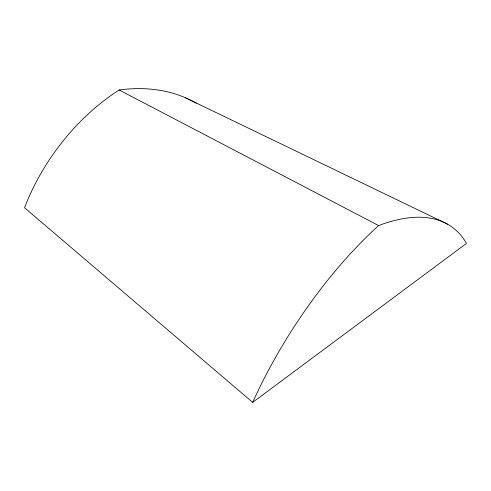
<?xml version="1.0" encoding="UTF-8"?>
<svg xmlns="http://www.w3.org/2000/svg" width="491" height="491" viewBox="0 0 491 491"><rect width="100%" height="100%" fill="white"/><g stroke="black" fill="none" stroke-linecap="round" stroke-linejoin="round"><path stroke-width="0.74" d="M252.681 402.375L466.45 243.444A264.354 111.893 -54.3 0 0 378.629 225.572L119.147 89.982A176.054 121.099 -54.5 0 0 24.55 207.748L252.681 402.375A239.896 96.666 -57.3 0 1 378.629 225.572M185.23 97.672L447.718 224.246M119.147 89.982A189.213 134.086 -48.6 0 1 196.228 103.22"/></g></svg>
